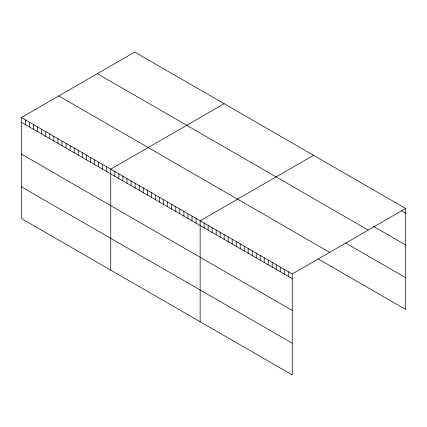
<?xml version="1.0" encoding="UTF-8"?>
<svg xmlns="http://www.w3.org/2000/svg" width="427" height="427" viewBox="0 0 427 427"><rect width="100%" height="100%" fill="white"/><g stroke="black" fill="none" stroke-linecap="round" stroke-linejoin="round"><path stroke-width="0.64" d="M21.35 117.548L292.249 273.953L292.249 374.922L21.35 218.517L21.35 117.548L134.751 52.078L405.65 208.483L405.65 309.452L318.12 258.917M224.148 103.692L110.748 169.161L110.748 270.131M313.546 155.305L200.146 220.775L200.146 321.744M292.249 273.953L405.65 208.483M401.647 210.901L405.65 213.212M373.614 226.475L405.65 244.97M97.329 73.684L368.229 230.089M345.582 243.011L405.65 277.694M58.771 95.942L329.671 252.346M21.35 122.282L292.249 278.682M21.35 154.04L292.249 310.44M21.35 186.759L292.249 343.164M288.246 271.641L288.246 276.37M284.243 269.33L284.243 274.059M280.235 267.014L280.235 271.748M276.232 264.703L276.232 269.437M272.229 262.392L272.229 267.126M268.225 260.08L268.225 264.809M264.217 257.769L264.217 262.498M260.214 255.458L260.214 260.187M256.211 253.142L256.211 257.876M252.202 250.83L252.202 255.565M248.199 248.519L248.199 253.254M244.196 246.208L244.196 250.937M240.193 243.897L240.193 248.626M236.184 241.586L236.184 246.315M232.181 239.269L232.181 244.004M228.178 236.958L228.178 241.693M224.17 234.647L224.17 239.382M220.167 232.336L220.167 237.065M216.163 230.025L216.163 234.754M212.16 227.714L212.16 232.443M208.152 225.397L208.152 230.132M204.149 223.086L204.149 227.821M196.084 218.432L196.084 223.161M192.017 216.083L192.017 220.812M187.955 213.735L187.955 218.469M183.893 211.392L183.893 216.121M179.826 209.043L179.826 213.778M175.764 206.7L175.764 211.429M171.702 204.352L171.702 209.086M167.635 202.008L167.635 206.737M163.573 199.66L163.573 204.394M159.511 197.317L159.511 202.046M155.444 194.968L155.444 199.703M151.382 192.625L151.382 197.354M147.32 190.277L147.32 195.006M143.253 187.933L143.253 192.662M139.191 185.585L139.191 190.314M135.129 183.236L135.129 187.971M131.062 180.893L131.062 185.622M127 178.545L127 183.279M122.939 176.202L122.939 180.931M118.877 173.853L118.877 178.587M114.81 171.51L114.81 176.239M106.686 166.818L106.686 171.547M102.619 164.47L102.619 169.204M98.557 162.127L98.557 166.856M94.495 159.778L94.495 164.507M90.428 157.43L90.428 162.164M86.366 155.086L86.366 159.815M82.304 152.738L82.304 157.472M78.237 150.395L78.237 155.124M74.175 148.046L74.175 152.781M70.113 145.703L70.113 150.432M66.046 143.355L66.046 148.089M61.984 141.011L61.984 145.74M57.923 138.663L57.923 143.397M53.861 136.32L53.861 141.049M49.794 133.971L49.794 138.706M45.732 131.628L45.732 136.357M41.67 129.28L41.67 134.009M37.603 126.931L37.603 131.665M33.541 124.588L33.541 129.317M29.479 122.239L29.479 126.974M25.412 119.896L25.412 124.625"/></g></svg>
